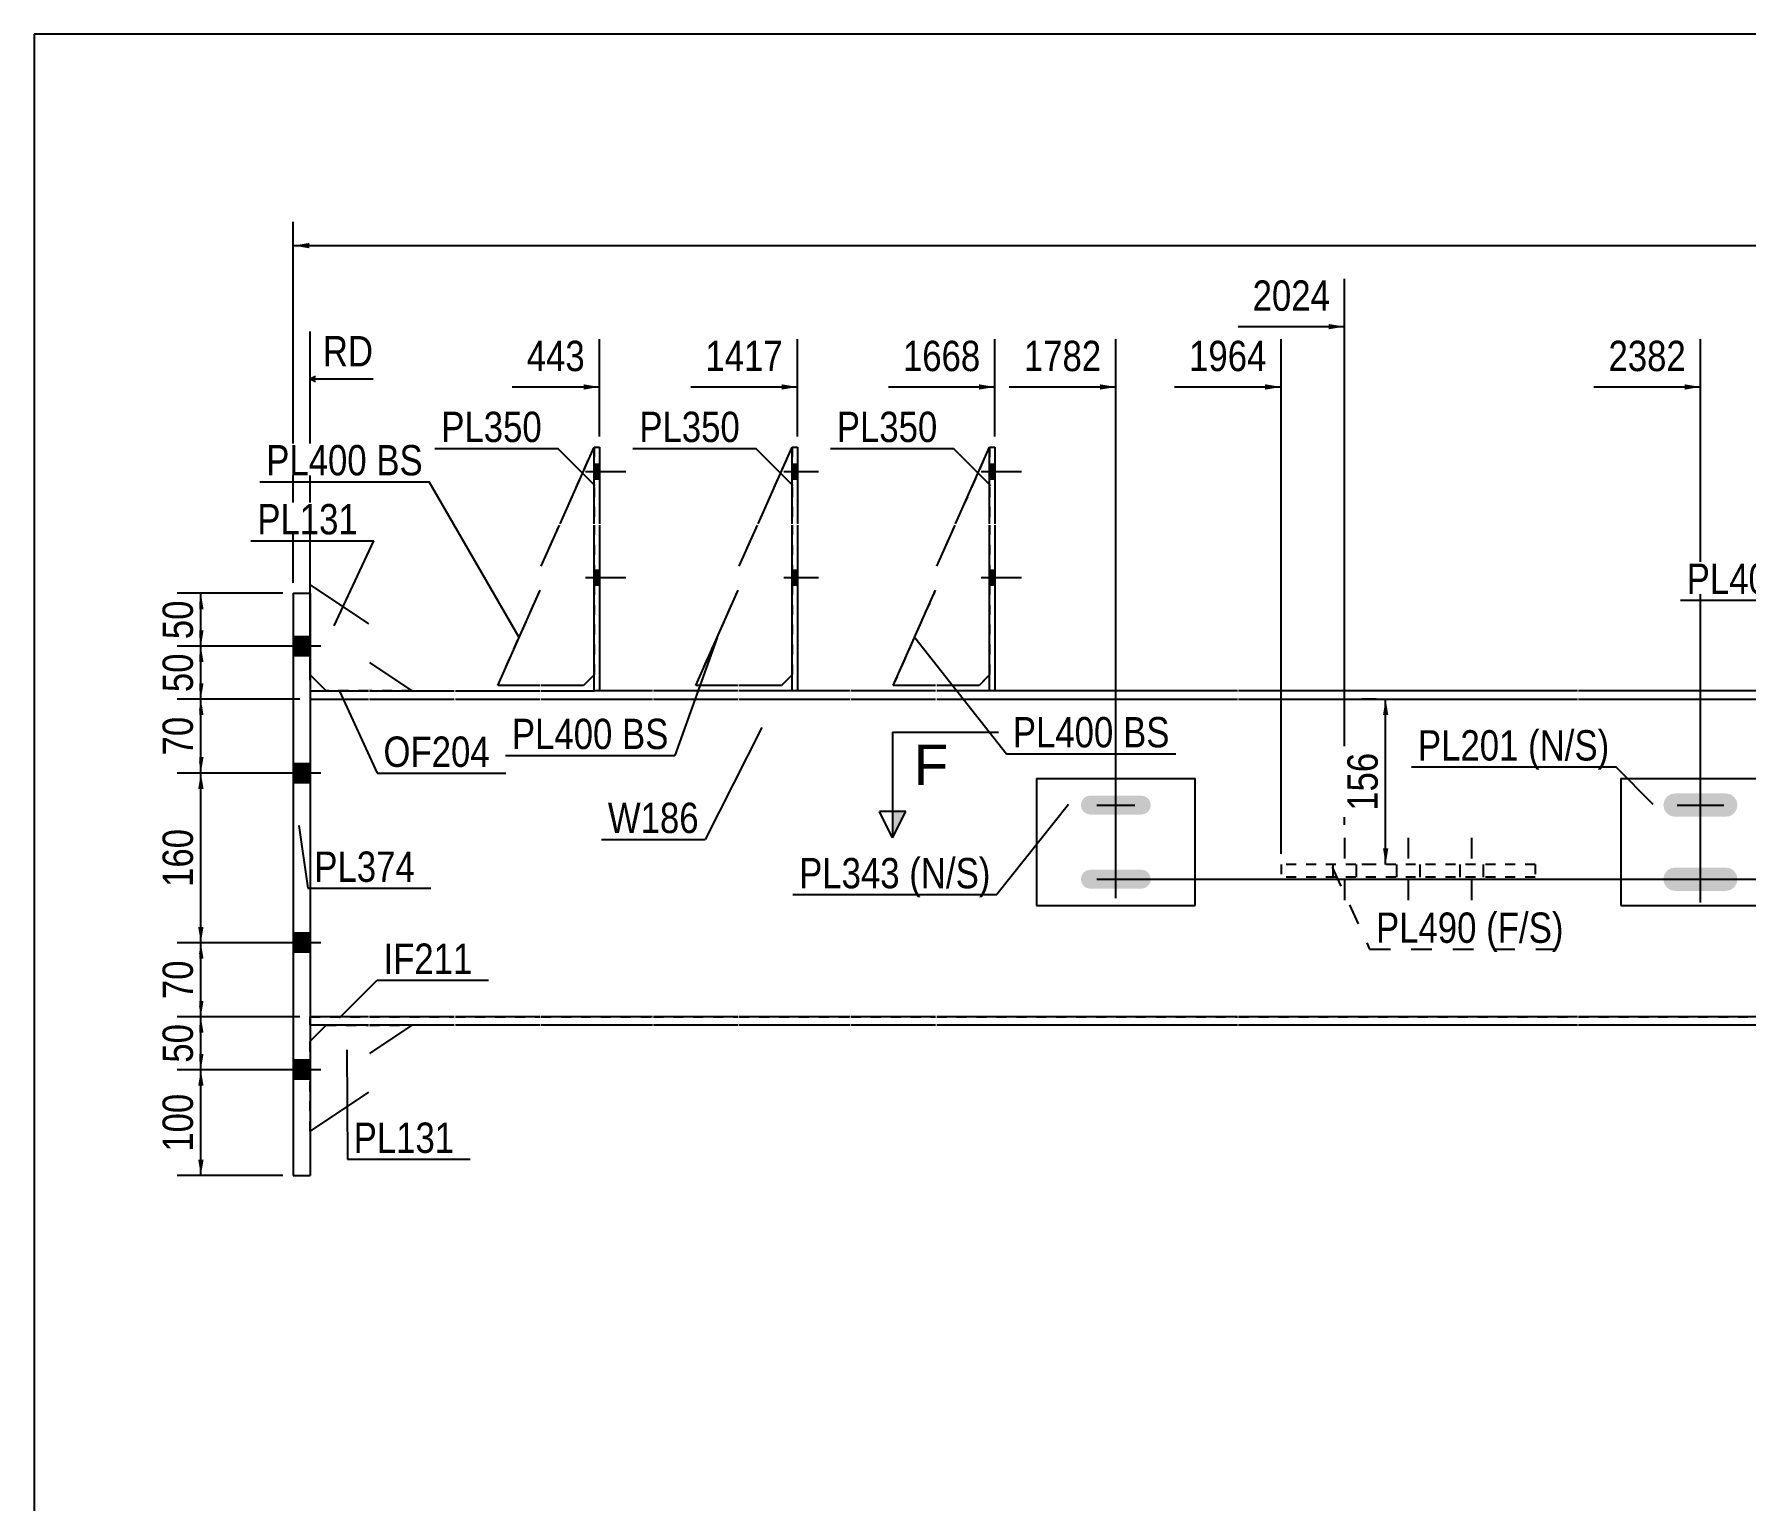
# Model space of a CAD drawing. Header units: millimetres. Extents: x -29 to 374, y -199 to 78.
# Drawn here: x -26.1 to 135.5, y -60.7 to 77.8 of the extents above; entities that cross this region are included whole.
import ezdxf

# ---------------------------------------------------------------- set-up
doc = ezdxf.new("R2010")
doc.units = ezdxf.units.MM
doc.linetypes.add('DXK_LINE_DOT1', pattern=[1.8814, 0.9407, -0.9407])
doc.linetypes.add('DXK_LINE_DOT2', pattern=[3.9198, 1.9599, -1.9599])
doc.styles.add('Arial', font='ARIAL.TTF', dxfattribs={"height": 0.2})
doc.styles.add('Arial Narrow', font='ARIALN.TTF', dxfattribs={"height": 0.2})

# ---------------------------------------------------------------- blocks, each defined once
blk = doc.blocks.new('Unknown-627306872-1201')
at = {"color": 5, "linetype": 'Continuous'}
for p, q in [((373.94, 77.81), (-26.06, 77.81)), ((-26.06, 77.81), (-26.06, -199.19))]:
    blk.add_line(p, q, dxfattribs=at)
blk = doc.blocks.new('Bolt-627306872-2095 - 1568')
at = {"linetype": 'Continuous'}
for points in [[(27.3, 35.8), (27.3, 37.2), (26.8, 37.2), (26.8, 35.8)], [(27.3, 35.8), (27.3, 37.2), (26.8, 37.2), (26.8, 35.8)], [(27.3, 35.8), (27.3, 37.2), (26.8, 37.2), (26.8, 35.8)], [(27.3, 25.8), (27.3, 27.2), (26.8, 27.2), (26.8, 25.8)], [(27.3, 25.8), (27.3, 27.2), (26.8, 27.2), (26.8, 25.8)], [(27.3, 25.8), (27.3, 27.2), (26.8, 27.2), (26.8, 25.8)]]:
    blk.add_hatch(color=3, dxfattribs=at).paths.add_polyline_path(points)
at = {"color": 3, "linetype": 'Continuous'}
for p, q in [((26.8, 37.2), (27.3, 37.2)), ((26.8, 37.2), (27.3, 37.2)), ((26.8, 37.2), (27.3, 37.2)), ((26, 36.5), (29.8, 36.5)), ((26, 36.5), (29.8, 36.5)), ((26, 36.5), (29.8, 36.5)), ((26.8, 35.8), (27.3, 35.8)), ((26.8, 35.8), (27.3, 35.8)), ((26.8, 35.8), (27.3, 35.8)), ((26, 26.5), (29.8, 26.5)), ((26, 26.5), (29.8, 26.5)), ((26, 26.5), (29.8, 26.5)), ((26.8, 27.2), (27.3, 27.2)), ((26.8, 27.2), (27.3, 27.2)), ((26.8, 27.2), (27.3, 27.2)), ((26.8, 25.8), (27.3, 25.8)), ((26.8, 25.8), (27.3, 25.8)), ((26.8, 25.8), (27.3, 25.8))]:
    blk.add_line(p, q, dxfattribs=at)
blk = doc.blocks.new('Part-627306872-1868 - 1568')
at = {"color": 2, "linetype": 'Continuous'}
for p, q in [((64.15, 31.55), (64.15, 38.8)), ((64.15, 38.8), (64.65, 38.8)), ((64.65, 38.8), (64.65, 31.55)), ((64.15, 15.8), (64.15, 31.45)), ((64.65, 31.45), (64.65, 15.8)), ((64.65, 15.8), (64.15, 15.8))]:
    blk.add_line(p, q, dxfattribs=at)
blk = doc.blocks.new('Part-627306872-1679 - 1568')
at = {"color": 2, "linetype": 'Continuous'}
for p, q in [((68.56, 7.5), (83.56, 7.5)), ((68.56, 7.5), (68.56, -4.5)), ((83.56, -4.5), (83.56, 7.5)), ((68.56, -4.5), (83.56, -4.5))]:
    blk.add_line(p, q, dxfattribs=at)
blk = doc.blocks.new('Part-627306872-1750 - 1568')
at = {"color": 2, "linetype": 'Continuous'}
for p, q in [((123.76, 7.5), (138.76, 7.5)), ((123.76, 7.5), (123.76, -4.5)), ((138.76, -4.5), (138.76, 7.5)), ((123.76, -4.5), (138.76, -4.5))]:
    blk.add_line(p, q, dxfattribs=at)
blk = doc.blocks.new('Part-627306872-1755 - 1568')
at = {"color": 2, "linetype": 'Continuous'}
for p, q in [((5.5, -15), (0, -15)), ((5.5, -15.8), (0, -15.8)), ((13.6, -15), (5.6, -15)), ((13.6, -15.8), (5.6, -15.8)), ((21.7, -15), (13.7, -15)), ((21.7, -15.8), (13.7, -15.8)), ((32.3, -15), (21.8, -15)), ((32.3, -15.8), (21.8, -15.8)), ((40.4, -15), (32.4, -15)), ((40.4, -15.8), (32.4, -15.8)), ((50.95, -15), (40.5, -15)), ((50.95, -15.8), (40.5, -15.8)), ((59.05, -15), (51.05, -15)), ((59.05, -15.8), (51.05, -15.8)), ((87.56, -15), (59.15, -15)), ((87.56, -15.8), (59.15, -15.8)), ((119.66, -15), (87.66, -15)), ((119.66, -15.8), (87.66, -15.8)), ((142.76, -15), (119.76, -15)), ((142.76, -15.8), (119.76, -15.8))]:
    blk.add_line(p, q, dxfattribs=at)
at = {"color": 7, "linetype": 'DXK_LINE_DOT1'}
blk.add_line((0, -15.8), (0, -15), dxfattribs=at)
blk = doc.blocks.new('Part-627306872-1760 - 1568')
at = {"color": 2, "linetype": 'Continuous'}
for p, q in [((0, 15.8), (5.5, 15.8)), ((0, 15), (5.5, 15)), ((5.6, 15.8), (13.6, 15.8)), ((5.6, 15), (13.6, 15)), ((13.7, 15.8), (21.7, 15.8)), ((13.7, 15), (21.7, 15)), ((21.8, 15.8), (26.8, 15.8)), ((21.8, 15), (32.3, 15)), ((32.3, 15.8), (27.3, 15.8)), ((40.4, 15.8), (32.4, 15.8)), ((32.4, 15), (40.4, 15)), ((45.5, 15.8), (40.5, 15.8)), ((40.5, 15), (50.95, 15)), ((50.95, 15.8), (46, 15.8)), ((59.05, 15.8), (51.05, 15.8)), ((51.05, 15), (59.05, 15)), ((64.15, 15.8), (59.15, 15.8)), ((59.15, 15), (87.56, 15)), ((87.56, 15.8), (64.65, 15.8)), ((119.66, 15.8), (87.66, 15.8)), ((87.66, 15), (119.66, 15)), ((142.76, 15.8), (119.76, 15.8)), ((119.76, 15), (142.76, 15))]:
    blk.add_line(p, q, dxfattribs=at)
at = {"color": 7, "linetype": 'DXK_LINE_DOT1'}
for p, q in [((0, 15.8), (0, 15)), ((27.3, 15.8), (26.8, 15.8)), ((46, 15.8), (45.5, 15.8)), ((64.65, 15.8), (64.15, 15.8))]:
    blk.add_line(p, q, dxfattribs=at)
blk = doc.blocks.new('Bolt-627306872-2104 - 1568')
at = {"linetype": 'Continuous'}
for points in [[(134.44, 4.22), (134.68, 4.58), (134.76, 5), (134.68, 5.42), (134.44, 5.78), (134.09, 6.02), (133.66, 6.1), (128.86, 6.1), (128.44, 6.02), (128.09, 5.78), (127.85, 5.42), (127.76, 5), (127.85, 4.58), (128.09, 4.22), (128.44, 3.98), (128.86, 3.9), (133.66, 3.9), (134.09, 3.98)], [(134.44, -2.78), (134.68, -2.42), (134.76, -2), (134.68, -1.58), (134.44, -1.22), (134.09, -0.98), (133.66, -0.9), (128.86, -0.9), (128.44, -0.98), (128.09, -1.22), (127.85, -1.58), (127.76, -2), (127.85, -2.42), (128.09, -2.78), (128.44, -3.02), (128.86, -3.1), (133.66, -3.1), (134.09, -3.02)]]:
    blk.add_hatch(color=3, dxfattribs=at).paths.add_polyline_path(points)
at = {"color": 3, "linetype": 'Continuous'}
for p, q in [((131.26, 2.8), (131.26, 7.2)), ((129.06, 5), (133.46, 5)), ((131.26, -4.2), (131.26, 0.2)), ((129.06, -2), (133.46, -2))]:
    blk.add_line(p, q, dxfattribs=at)
blk = doc.blocks.new('Part-627306872-1782 - 1568')
at = {"color": 7, "linetype": 'DXK_LINE_DOT1'}
for p, q in [((23.58, 31.55), (26.8, 38.8)), ((26.8, 38.8), (26.8, 31.55)), ((21.8, 27.55), (23.53, 31.45)), ((26.8, 31.45), (26.8, 17.3)), ((17.7, 16.3), (21.7, 25.3)), ((21.7, 16.3), (17.7, 16.3)), ((25.8, 16.3), (21.8, 16.3)), ((26.8, 17.3), (25.8, 16.3))]:
    blk.add_line(p, q, dxfattribs=at)
blk = doc.blocks.new('Part-627306872-2001 - 1568')
at = {"color": 2, "linetype": 'Continuous'}
for p, q in [((60.93, 31.55), (64.15, 38.8)), ((59.15, 27.55), (60.88, 31.45)), ((55.05, 16.3), (59.05, 25.3)), ((59.05, 16.3), (55.05, 16.3)), ((63.15, 16.3), (59.15, 16.3)), ((64.15, 17.3), (63.15, 16.3))]:
    blk.add_line(p, q, dxfattribs=at)
blk = doc.blocks.new('Part-627306872-1937 - 1568')
at = {"color": 7, "linetype": 'DXK_LINE_DOT1'}
for p, q in [((42.28, 31.55), (45.5, 38.8)), ((45.5, 38.8), (45.5, 31.55)), ((40.5, 27.55), (42.23, 31.45)), ((45.5, 31.45), (45.5, 17.3)), ((36.4, 16.3), (40.4, 25.3)), ((40.4, 16.3), (36.4, 16.3)), ((44.5, 16.3), (40.5, 16.3)), ((45.5, 17.3), (44.5, 16.3))]:
    blk.add_line(p, q, dxfattribs=at)
blk = doc.blocks.new('Part-627306872-1873 - 1568')
at = {"color": 7, "linetype": 'DXK_LINE_DOT1'}
for p, q in [((60.93, 31.55), (64.15, 38.8)), ((64.15, 38.8), (64.15, 31.55)), ((59.15, 27.55), (60.88, 31.45)), ((64.15, 31.45), (64.15, 17.3)), ((55.05, 16.3), (59.05, 25.3)), ((59.05, 16.3), (55.05, 16.3)), ((63.15, 16.3), (59.15, 16.3)), ((64.15, 17.3), (63.15, 16.3))]:
    blk.add_line(p, q, dxfattribs=at)
blk = doc.blocks.new('Part-627306872-1895 - 1568')
at = {"color": 7, "linetype": 'DXK_LINE_DOT1'}
for p, q in [((115.66, -0.6), (91.66, -0.6)), ((91.66, -0.6), (91.66, -1.8)), ((115.66, -0.6), (115.66, -1.8)), ((115.66, -1.8), (91.66, -1.8))]:
    blk.add_line(p, q, dxfattribs=at)
blk = doc.blocks.new('Part-627306872-1986 - 1568')
at = {"color": 2, "linetype": 'Continuous'}
for p, q in [((23.58, 31.55), (26.8, 38.8)), ((21.8, 27.55), (23.53, 31.45)), ((17.7, 16.3), (21.7, 25.3)), ((21.7, 16.3), (17.7, 16.3)), ((25.8, 16.3), (21.8, 16.3)), ((26.8, 17.3), (25.8, 16.3))]:
    blk.add_line(p, q, dxfattribs=at)
blk = doc.blocks.new('Bolt-627306872-2096 - 1568')
at = {"linetype": 'Continuous'}
for points in [[(46, 35.8), (46, 37.2), (45.5, 37.2), (45.5, 35.8)], [(46, 35.8), (46, 37.2), (45.5, 37.2), (45.5, 35.8)], [(46, 35.8), (46, 37.2), (45.5, 37.2), (45.5, 35.8)], [(46, 25.8), (46, 27.2), (45.5, 27.2), (45.5, 25.8)], [(46, 25.8), (46, 27.2), (45.5, 27.2), (45.5, 25.8)], [(46, 25.8), (46, 27.2), (45.5, 27.2), (45.5, 25.8)]]:
    blk.add_hatch(color=3, dxfattribs=at).paths.add_polyline_path(points)
at = {"color": 3, "linetype": 'Continuous'}
for p, q in [((45.5, 37.2), (46, 37.2)), ((45.5, 37.2), (46, 37.2)), ((45.5, 37.2), (46, 37.2)), ((44.7, 36.5), (48, 36.5)), ((44.7, 36.5), (48, 36.5)), ((44.7, 36.5), (48, 36.5)), ((45.5, 35.8), (46, 35.8)), ((45.5, 35.8), (46, 35.8)), ((45.5, 35.8), (46, 35.8)), ((44.7, 26.5), (48, 26.5)), ((44.7, 26.5), (48, 26.5)), ((44.7, 26.5), (48, 26.5)), ((45.5, 27.2), (46, 27.2)), ((45.5, 27.2), (46, 27.2)), ((45.5, 27.2), (46, 27.2)), ((45.5, 25.8), (46, 25.8)), ((45.5, 25.8), (46, 25.8)), ((45.5, 25.8), (46, 25.8))]:
    blk.add_line(p, q, dxfattribs=at)
blk = doc.blocks.new('Bolt-627306872-2103 - 1568')
at = {"linetype": 'Continuous'}
for points in [[(-1.6, 20.9), (-1.6, 19.1), (0, 19.1), (0, 20.9)], [(-1.6, 20.9), (-1.6, 19.1), (0, 19.1), (0, 20.9)], [(-1.6, 8.9), (-1.6, 7.1), (0, 7.1), (0, 8.9)], [(-1.6, 8.9), (-1.6, 7.1), (0, 7.1), (0, 8.9)], [(-1.6, -7.1), (-1.6, -8.9), (0, -8.9), (0, -7.1)], [(-1.6, -7.1), (-1.6, -8.9), (0, -8.9), (0, -7.1)], [(-1.6, -19.1), (-1.6, -20.9), (0, -20.9), (0, -19.1)], [(-1.6, -19.1), (-1.6, -20.9), (0, -20.9), (0, -19.1)]]:
    blk.add_hatch(color=3, dxfattribs=at).paths.add_polyline_path(points)
at = {"color": 3, "linetype": 'Continuous'}
for p, q in [((1, 20), (-5.5, 20)), ((1, 20), (-5.5, 20)), ((0, 20.9), (-1.6, 20.9)), ((0, 20.9), (-1.6, 20.9)), ((0, 19.1), (-1.6, 19.1)), ((0, 19.1), (-1.6, 19.1)), ((0, 8.9), (-1.6, 8.9)), ((0, 8.9), (-1.6, 8.9)), ((1, 8), (-5.5, 8)), ((1, 8), (-5.5, 8)), ((0, 7.1), (-1.6, 7.1)), ((0, 7.1), (-1.6, 7.1)), ((1, -8), (-5.5, -8)), ((1, -8), (-5.5, -8)), ((0, -7.1), (-1.6, -7.1)), ((0, -7.1), (-1.6, -7.1)), ((0, -8.9), (-1.6, -8.9)), ((0, -8.9), (-1.6, -8.9)), ((0, -19.1), (-1.6, -19.1)), ((0, -19.1), (-1.6, -19.1)), ((1, -20), (-5.5, -20)), ((1, -20), (-5.5, -20)), ((0, -20.9), (-1.6, -20.9)), ((0, -20.9), (-1.6, -20.9))]:
    blk.add_line(p, q, dxfattribs=at)
blk = doc.blocks.new('Bolt-627306872-2107 - 1568')
at = {"linetype": 'Continuous'}
for points in [[(64.65, 35.8), (64.65, 37.2), (64.15, 37.2), (64.15, 35.8)], [(64.65, 35.8), (64.65, 37.2), (64.15, 37.2), (64.15, 35.8)], [(64.65, 35.8), (64.65, 37.2), (64.15, 37.2), (64.15, 35.8)], [(64.65, 25.8), (64.65, 27.2), (64.15, 27.2), (64.15, 25.8)], [(64.65, 25.8), (64.65, 27.2), (64.15, 27.2), (64.15, 25.8)], [(64.65, 25.8), (64.65, 27.2), (64.15, 27.2), (64.15, 25.8)]]:
    blk.add_hatch(color=3, dxfattribs=at).paths.add_polyline_path(points)
at = {"color": 3, "linetype": 'Continuous'}
for p, q in [((64.15, 37.2), (64.65, 37.2)), ((64.15, 37.2), (64.65, 37.2)), ((64.15, 37.2), (64.65, 37.2)), ((63.35, 36.5), (67.15, 36.5)), ((63.35, 36.5), (67.15, 36.5)), ((63.35, 36.5), (67.15, 36.5)), ((64.15, 35.8), (64.65, 35.8)), ((64.15, 35.8), (64.65, 35.8)), ((64.15, 35.8), (64.65, 35.8)), ((63.35, 26.5), (67.15, 26.5)), ((63.35, 26.5), (67.15, 26.5)), ((63.35, 26.5), (67.15, 26.5)), ((64.15, 27.2), (64.65, 27.2)), ((64.15, 27.2), (64.65, 27.2)), ((64.15, 27.2), (64.65, 27.2)), ((64.15, 25.8), (64.65, 25.8)), ((64.15, 25.8), (64.65, 25.8)), ((64.15, 25.8), (64.65, 25.8))]:
    blk.add_line(p, q, dxfattribs=at)
blk = doc.blocks.new('Bolt-627306872-2108 - 1568')
at = {"color": 3, "linetype": 'DXK_LINE_DOT2'}
for p, q in [((97.66, 1.9), (97.66, -4.9)), ((103.66, 1.9), (103.66, -4.9)), ((109.66, 1.9), (109.66, -4.9)), ((96.56, -0.6), (96.56, -1.8)), ((98.76, -0.6), (98.76, -1.8)), ((102.56, -0.6), (102.56, -1.8)), ((104.76, -0.6), (104.76, -1.8)), ((108.56, -0.6), (108.56, -1.8)), ((110.76, -0.6), (110.76, -1.8))]:
    blk.add_line(p, q, dxfattribs=at)
blk = doc.blocks.new('Bolt-627306872-2109 - 1568')
at = {"linetype": 'Continuous'}
for points in [[(79.1, 4.36), (79.3, 4.65), (79.36, 5), (79.3, 5.34), (79.1, 5.64), (78.81, 5.83), (78.46, 5.9), (73.66, 5.9), (73.32, 5.83), (73.03, 5.64), (72.83, 5.34), (72.76, 5), (72.83, 4.65), (73.03, 4.36), (73.32, 4.17), (73.66, 4.1), (78.46, 4.1), (78.81, 4.17)], [(79.1, -2.64), (79.3, -2.35), (79.36, -2), (79.3, -1.66), (79.1, -1.36), (78.81, -1.17), (78.46, -1.1), (73.66, -1.1), (73.32, -1.17), (73.03, -1.36), (72.83, -1.66), (72.76, -2), (72.83, -2.35), (73.03, -2.64), (73.32, -2.83), (73.66, -2.9), (78.46, -2.9), (78.81, -2.83)]]:
    blk.add_hatch(color=3, dxfattribs=at).paths.add_polyline_path(points)
at = {"color": 3, "linetype": 'Continuous'}
for p, q in [((76.06, 3.2), (76.06, 6.8)), ((74.26, 5), (77.86, 5)), ((76.06, -3.8), (76.06, -0.2)), ((74.26, -2), (77.86, -2))]:
    blk.add_line(p, q, dxfattribs=at)
blk = doc.blocks.new('Part-627306872-2162 - 1568')
at = {"color": 7, "linetype": 'DXK_LINE_DOT1'}
for p, q in [((0, 15), (0, -15)), ((0, 15), (5.5, 15)), ((5.6, 15), (13.6, 15)), ((13.7, 15), (21.7, 15)), ((21.8, 15), (32.3, 15)), ((32.4, 15), (40.4, 15)), ((40.5, 15), (50.95, 15)), ((51.05, 15), (59.05, 15)), ((59.15, 15), (87.56, 15)), ((87.66, 15), (119.66, 15)), ((119.76, 15), (142.76, 15)), ((0, -15), (5.5, -15)), ((5.6, -15), (13.6, -15)), ((13.7, -15), (21.7, -15)), ((21.8, -15), (32.3, -15)), ((32.4, -15), (40.4, -15)), ((40.5, -15), (50.95, -15)), ((51.05, -15), (59.05, -15)), ((59.15, -15), (87.56, -15)), ((87.66, -15), (119.66, -15)), ((119.76, -15), (142.76, -15))]:
    blk.add_line(p, q, dxfattribs=at)
blk = doc.blocks.new('Part-627306872-2167 - 1568')
at = {"color": 2, "linetype": 'Continuous'}
for p, q in [((42.28, 31.55), (45.5, 38.8)), ((40.5, 27.55), (42.23, 31.45)), ((36.4, 16.3), (40.4, 25.3)), ((40.4, 16.3), (36.4, 16.3)), ((44.5, 16.3), (40.5, 16.3)), ((45.5, 17.3), (44.5, 16.3))]:
    blk.add_line(p, q, dxfattribs=at)
blk = doc.blocks.new('Part-627306872-2199 - 1568')
at = {"color": 2, "linetype": 'Continuous'}
for p, q in [((0, -17.3), (1.5, -15.8)), ((9.6, -15.8), (5.6, -18.47)), ((5.5, -22.13), (0, -25.8))]:
    blk.add_line(p, q, dxfattribs=at)
at = {"color": 7, "linetype": 'DXK_LINE_DOT1'}
for p, q in [((1.5, -15.8), (5.5, -15.8)), ((5.6, -15.8), (9.6, -15.8)), ((0, -25.8), (0, -17.3))]:
    blk.add_line(p, q, dxfattribs=at)
blk = doc.blocks.new('Part-627306872-2204 - 1568')
at = {"color": 2, "linetype": 'Continuous'}
for p, q in [((0, 25), (0, 25.8)), ((0, 25.8), (5.5, 22.13)), ((5.6, 18.47), (9.6, 15.8)), ((0, 17.3), (1.5, 15.8))]:
    blk.add_line(p, q, dxfattribs=at)
at = {"color": 7, "linetype": 'DXK_LINE_DOT1'}
for p, q in [((0, 25), (0, 17.3)), ((5.5, 15.8), (1.5, 15.8)), ((9.6, 15.8), (5.6, 15.8))]:
    blk.add_line(p, q, dxfattribs=at)
blk = doc.blocks.new('Part-627306872-2226 - 1568')
at = {"color": 2, "linetype": 'Continuous'}
for p, q in [((-1.6, 25), (0, 25)), ((-1.6, 25), (-1.6, -30)), ((0, 25), (0, -30)), ((-1.6, -30), (0, -30))]:
    blk.add_line(p, q, dxfattribs=at)
blk = doc.blocks.new('Part-627306872-2273 - 1568')
at = {"color": 2, "linetype": 'Continuous'}
for p, q in [((45.5, 31.55), (45.5, 38.8)), ((45.5, 38.8), (46, 38.8)), ((46, 38.8), (46, 31.55)), ((45.5, 15.8), (45.5, 31.45)), ((46, 31.45), (46, 15.8)), ((46, 15.8), (45.5, 15.8))]:
    blk.add_line(p, q, dxfattribs=at)
blk = doc.blocks.new('Part-627306872-2278 - 1568')
at = {"color": 2, "linetype": 'Continuous'}
for p, q in [((26.8, 31.55), (26.8, 38.8)), ((26.8, 38.8), (27.3, 38.8)), ((27.3, 38.8), (27.3, 31.55)), ((26.8, 15.8), (26.8, 31.45)), ((27.3, 31.45), (27.3, 15.8)), ((27.3, 15.8), (26.8, 15.8))]:
    blk.add_line(p, q, dxfattribs=at)
blk = doc.blocks.new('StraightDimension-627306872-5108 - 1568')
at = {"linetype": 'Continuous'}
blk.add_hatch(color=7, dxfattribs=at).paths.add_polyline_path([(-0.1, 57.59), (-1.6, 57.84), (-0.1, 58.09)])
at = {"color": 7, "linetype": 'Continuous'}
for p, q in [((-1.6, 26), (-1.6, 60.09)), ((-1.6, 57.84), (325.84, 57.84))]:
    blk.add_line(p, q, dxfattribs=at)
blk = doc.blocks.new('StraightDimension-627306872-6455 - 1568')
at = {"linetype": 'Continuous'}
blk.add_hatch(color=7, dxfattribs=at).paths.add_polyline_path([(96.16, 50.44), (97.66, 50.19), (96.16, 49.94)])
at = {"color": 7, "linetype": 'Continuous'}
for p, q in [((97.66, 3.15), (97.66, 54.69)), ((87.6, 50.19), (97.66, 50.19))]:
    blk.add_line(p, q, dxfattribs=at)
at = {"color": 0}
blk.add_wipeout([(96.89, 51.09), (96.89, 55.29), (88.38, 55.29), (88.38, 51.09)], dxfattribs=at)
at = {"color": 3, "style": 'Arial Narrow'}
blk.add_text('2024', height=2.863, dxfattribs=at).set_placement((88.98, 51.69))
blk = doc.blocks.new('StraightDimension-627306872-5138 - 1568')
at = {"linetype": 'Continuous'}
for points in [[(-10.58, 6.53), (-10.33, 8.03), (-10.08, 6.53)], [(-10.08, -6.51), (-10.33, -8.01), (-10.58, -6.51)]]:
    blk.add_hatch(color=7, dxfattribs=at).paths.add_polyline_path(points)
at = {"color": 7, "linetype": 'Continuous'}
for p, q in [((-1, 8.03), (-12.58, 8.03)), ((-10.33, -8.01), (-10.33, 8.03)), ((-1, -8.01), (-12.58, -8.01))]:
    blk.add_line(p, q, dxfattribs=at)
at = {"color": 0}
blk.add_wipeout([(-10.48, 3.35), (-14.68, 3.35), (-14.68, -3.33), (-10.48, -3.33)], dxfattribs=at)
at = {"color": 3, "style": 'Arial Narrow'}
blk.add_text('160', height=2.863, rotation=90.0002, dxfattribs=at).set_placement((-11.08, -2.73))
blk = doc.blocks.new('StraightDimension-627306872-6454 - 1568')
at = {"linetype": 'Continuous'}
blk.add_hatch(color=7, dxfattribs=at).paths.add_polyline_path([(129.76, 44.74), (131.26, 44.49), (129.76, 44.24)])
at = {"color": 7, "linetype": 'Continuous'}
for p, q in [((131.26, -1), (131.26, 48.99)), ((121.2, 44.49), (131.26, 44.49))]:
    blk.add_line(p, q, dxfattribs=at)
at = {"color": 0}
blk.add_wipeout([(130.49, 45.39), (130.49, 49.59), (121.98, 49.59), (121.98, 45.39)], dxfattribs=at)
at = {"color": 3, "style": 'Arial Narrow'}
blk.add_text('2382', height=2.863, dxfattribs=at).set_placement((122.58, 45.99))
blk = doc.blocks.new('StraightDimension-627306872-6456 - 1568')
at = {"linetype": 'Continuous'}
blk.add_hatch(color=7, dxfattribs=at).paths.add_polyline_path([(90.16, 44.74), (91.66, 44.49), (90.16, 44.24)])
at = {"color": 7, "linetype": 'Continuous'}
for p, q in [((91.66, 0.4), (91.66, 48.99)), ((81.6, 44.49), (91.66, 44.49))]:
    blk.add_line(p, q, dxfattribs=at)
at = {"color": 0}
blk.add_wipeout([(90.89, 45.39), (90.89, 49.59), (82.38, 49.59), (82.38, 45.39)], dxfattribs=at)
at = {"color": 3, "style": 'Arial Narrow'}
blk.add_text('1964', height=2.863, dxfattribs=at).set_placement((82.98, 45.99))
blk = doc.blocks.new('StraightDimension-627306872-5135 - 1568')
at = {"linetype": 'Continuous'}
for points in [[(-10.58, 23.5), (-10.33, 25), (-10.08, 23.5)], [(-10.08, 21.5), (-10.33, 20), (-10.58, 21.5)]]:
    blk.add_hatch(color=7, dxfattribs=at).paths.add_polyline_path(points)
at = {"color": 7, "linetype": 'Continuous'}
for p, q in [((-2.6, 25), (-12.58, 25)), ((-10.33, 20), (-10.33, 25)), ((-2.6, 20), (-12.58, 20))]:
    blk.add_line(p, q, dxfattribs=at)
at = {"color": 0}
blk.add_wipeout([(-10.48, 24.93), (-14.68, 24.93), (-14.68, 20.07), (-10.48, 20.07)], dxfattribs=at)
at = {"color": 3, "style": 'Arial Narrow'}
blk.add_text('50', height=2.863, rotation=90.0002, dxfattribs=at).set_placement((-11.08, 20.67))
blk = doc.blocks.new('StraightDimension-627306872-5139 - 1568')
at = {"linetype": 'Continuous'}
for points in [[(-10.58, -9.51), (-10.33, -8.01), (-10.08, -9.51)], [(-10.08, -13.5), (-10.33, -15), (-10.58, -13.5)]]:
    blk.add_hatch(color=7, dxfattribs=at).paths.add_polyline_path(points)
at = {"color": 7, "linetype": 'Continuous'}
for p, q in [((-1, -8.01), (-12.58, -8.01)), ((-10.33, -15), (-10.33, -8.01)), ((-1, -15), (-12.58, -15))]:
    blk.add_line(p, q, dxfattribs=at)
at = {"color": 0}
blk.add_wipeout([(-10.48, -9.08), (-14.68, -9.08), (-14.68, -13.93), (-10.48, -13.93)], dxfattribs=at)
at = {"color": 3, "style": 'Arial Narrow'}
blk.add_text('70', height=2.863, rotation=90.0002, dxfattribs=at).set_placement((-11.08, -13.33))
blk = doc.blocks.new('StraightDimension-627306872-2773 - 1568')
at = {"linetype": 'Continuous'}
for points in [[(144.1, 13.5), (144.35, 15), (144.6, 13.5)], [(144.6, -0.5), (144.35, -2), (144.1, -0.5)]]:
    blk.add_hatch(color=7, dxfattribs=at).paths.add_polyline_path(points)
at = {"color": 7, "linetype": 'Continuous'}
for p, q in [((138.93, 15), (146.75, 15)), ((144.35, -2), (144.35, 15)), ((77.06, -2), (146.75, -2))]:
    blk.add_line(p, q, dxfattribs=at)
at = {"color": 0}
blk.add_wipeout([(144.2, 9.84), (140, 9.84), (140, 3.16), (144.2, 3.16)], dxfattribs=at)
at = {"color": 3, "style": 'Arial Narrow'}
blk.add_text('170', height=2.863, rotation=90.0002, dxfattribs=at).set_placement((143.6, 3.76))
blk = doc.blocks.new('StraightDimension-627306872-4561 - 1568')
at = {"linetype": 'Continuous'}
for points in [[(101.29, 13.5), (101.54, 15), (101.79, 13.5)], [(101.79, 0.9), (101.54, -0.6), (101.29, 0.9)]]:
    blk.add_hatch(color=7, dxfattribs=at).paths.add_polyline_path(points)
at = {"color": 7, "linetype": 'Continuous'}
for p, q in [((100.64, 15), (99.29, 15)), ((101.54, -0.6), (101.54, 15)), ((100.64, -0.6), (99.29, -0.6))]:
    blk.add_line(p, q, dxfattribs=at)
at = {"color": 0}
blk.add_wipeout([(101.39, 10.54), (97.19, 10.54), (97.19, 3.86), (101.39, 3.86)], dxfattribs=at)
at = {"color": 3, "style": 'Arial Narrow'}
blk.add_text('156', height=2.863, rotation=90.0002, dxfattribs=at).set_placement((100.79, 4.46))
blk = doc.blocks.new('StraightDimension-627306872-5136 - 1568')
at = {"linetype": 'Continuous'}
for points in [[(-10.58, 18.5), (-10.33, 20), (-10.08, 18.5)], [(-10.08, 16.5), (-10.33, 15), (-10.58, 16.5)]]:
    blk.add_hatch(color=7, dxfattribs=at).paths.add_polyline_path(points)
at = {"color": 7, "linetype": 'Continuous'}
for p, q in [((-2.6, 20), (-12.58, 20)), ((-10.33, 15), (-10.33, 20)), ((-1, 15), (-12.58, 15))]:
    blk.add_line(p, q, dxfattribs=at)
at = {"color": 0}
blk.add_wipeout([(-10.48, 19.93), (-14.68, 19.93), (-14.68, 15.07), (-10.48, 15.07)], dxfattribs=at)
at = {"color": 3, "style": 'Arial Narrow'}
blk.add_text('50', height=2.863, rotation=90.0002, dxfattribs=at).set_placement((-11.08, 15.67))
blk = doc.blocks.new('StraightDimension-627306872-5137 - 1568')
at = {"linetype": 'Continuous'}
for points in [[(-10.58, 13.5), (-10.33, 15), (-10.08, 13.5)], [(-10.08, 9.53), (-10.33, 8.03), (-10.58, 9.53)]]:
    blk.add_hatch(color=7, dxfattribs=at).paths.add_polyline_path(points)
at = {"color": 7, "linetype": 'Continuous'}
for p, q in [((-1, 15), (-12.58, 15)), ((-10.33, 8.03), (-10.33, 15)), ((-1, 8.03), (-12.58, 8.03))]:
    blk.add_line(p, q, dxfattribs=at)
at = {"color": 0}
blk.add_wipeout([(-10.48, 13.95), (-14.68, 13.95), (-14.68, 9.09), (-10.48, 9.09)], dxfattribs=at)
at = {"color": 3, "style": 'Arial Narrow'}
blk.add_text('70', height=2.863, rotation=90.0002, dxfattribs=at).set_placement((-11.08, 9.69))
blk = doc.blocks.new('StraightDimension-627306872-5140 - 1568')
at = {"linetype": 'Continuous'}
for points in [[(-10.58, -16.5), (-10.33, -15), (-10.08, -16.5)], [(-10.08, -18.5), (-10.33, -20), (-10.58, -18.5)]]:
    blk.add_hatch(color=7, dxfattribs=at).paths.add_polyline_path(points)
at = {"color": 7, "linetype": 'Continuous'}
for p, q in [((-1, -15), (-12.58, -15)), ((-10.33, -20), (-10.33, -15)), ((-2.6, -20), (-12.58, -20))]:
    blk.add_line(p, q, dxfattribs=at)
at = {"color": 0}
blk.add_wipeout([(-10.48, -15.07), (-14.68, -15.07), (-14.68, -19.93), (-10.48, -19.93)], dxfattribs=at)
at = {"color": 3, "style": 'Arial Narrow'}
blk.add_text('50', height=2.863, rotation=90.0002, dxfattribs=at).set_placement((-11.08, -19.33))
blk = doc.blocks.new('StraightDimension-627306872-5141 - 1568')
at = {"linetype": 'Continuous'}
for points in [[(-10.58, -21.5), (-10.33, -20), (-10.08, -21.5)], [(-10.08, -28.5), (-10.33, -30), (-10.58, -28.5)]]:
    blk.add_hatch(color=7, dxfattribs=at).paths.add_polyline_path(points)
at = {"color": 7, "linetype": 'Continuous'}
for p, q in [((-2.6, -20), (-12.58, -20)), ((-10.33, -30), (-10.33, -20)), ((-2.6, -30), (-12.58, -30))]:
    blk.add_line(p, q, dxfattribs=at)
at = {"color": 0}
blk.add_wipeout([(-10.48, -21.66), (-14.68, -21.66), (-14.68, -28.34), (-10.48, -28.34)], dxfattribs=at)
at = {"color": 3, "style": 'Arial Narrow'}
blk.add_text('100', height=2.863, rotation=90.0002, dxfattribs=at).set_placement((-11.08, -27.74))
blk = doc.blocks.new('StraightDimension-627306872-6457 - 1568')
at = {"linetype": 'Continuous'}
blk.add_hatch(color=7, dxfattribs=at).paths.add_polyline_path([(74.56, 44.74), (76.06, 44.49), (74.56, 44.24)])
at = {"color": 7, "linetype": 'Continuous'}
for p, q in [((76.06, -1), (76.06, 48.99)), ((66, 44.49), (76.06, 44.49))]:
    blk.add_line(p, q, dxfattribs=at)
at = {"color": 0}
blk.add_wipeout([(75.29, 45.39), (75.29, 49.59), (66.78, 49.59), (66.78, 45.39)], dxfattribs=at)
at = {"color": 3, "style": 'Arial Narrow'}
blk.add_text('1782', height=2.863, dxfattribs=at).set_placement((67.38, 45.99))
blk = doc.blocks.new('StraightDimension-627306872-6458 - 1568')
at = {"linetype": 'Continuous'}
blk.add_hatch(color=7, dxfattribs=at).paths.add_polyline_path([(63.15, 44.74), (64.65, 44.49), (63.15, 44.24)])
at = {"color": 7, "linetype": 'Continuous'}
for p, q in [((64.65, 39.8), (64.65, 48.99)), ((54.59, 44.49), (64.65, 44.49))]:
    blk.add_line(p, q, dxfattribs=at)
at = {"color": 0}
blk.add_wipeout([(63.88, 45.39), (63.88, 49.59), (55.36, 49.59), (55.36, 45.39)], dxfattribs=at)
at = {"color": 3, "style": 'Arial Narrow'}
blk.add_text('1668', height=2.863, dxfattribs=at).set_placement((55.96, 45.99))
blk = doc.blocks.new('StraightDimension-627306872-6459 - 1568')
at = {"linetype": 'Continuous'}
blk.add_hatch(color=7, dxfattribs=at).paths.add_polyline_path([(44.5, 44.74), (46, 44.49), (44.5, 44.24)])
at = {"color": 7, "linetype": 'Continuous'}
for p, q in [((46, 39.8), (46, 48.99)), ((35.94, 44.49), (46, 44.49))]:
    blk.add_line(p, q, dxfattribs=at)
at = {"color": 0}
blk.add_wipeout([(45.22, 45.39), (45.22, 49.59), (36.71, 49.59), (36.71, 45.39)], dxfattribs=at)
at = {"color": 3, "style": 'Arial Narrow'}
blk.add_text('1417', height=2.863, dxfattribs=at).set_placement((37.31, 45.99))
blk = doc.blocks.new('StraightDimension-627306872-6460 - 1568')
at = {"linetype": 'Continuous'}
blk.add_hatch(color=7, dxfattribs=at).paths.add_polyline_path([(25.8, 44.74), (27.3, 44.49), (25.8, 44.24)])
at = {"color": 7, "linetype": 'Continuous'}
for p, q in [((27.3, 39.8), (27.3, 48.99)), ((19.07, 44.49), (27.3, 44.49))]:
    blk.add_line(p, q, dxfattribs=at)
at = {"color": 0, "linetype": 'Continuous'}
blk.add_wipeout([(6.53, 45.84), (6.53, 50.04), (0.59, 50.04), (0.59, 45.84)], dxfattribs=at)
at = {"color": 7, "linetype": 'Continuous'}
for p, q in [((0, 16.8), (0, 49.74)), ((0.5, 45.49), (0, 45.24)), ((0.5, 44.99), (0, 45.24)), ((5.93, 45.24), (0, 45.24))]:
    blk.add_line(p, q, dxfattribs=at)
at = {"color": 3, "linetype": 'Continuous', "style": 'Arial Narrow'}
blk.add_text('RD', height=2.863, dxfattribs=at).set_placement((1.19, 46.44))
at = {"color": 0}
blk.add_wipeout([(26.52, 45.39), (26.52, 49.59), (19.84, 49.59), (19.84, 45.39)], dxfattribs=at)
at = {"color": 3, "style": 'Arial Narrow'}
blk.add_text('443', height=2.863, dxfattribs=at).set_placement((20.44, 45.99))
blk = doc.blocks.new('Mark-627306872-1675 - 1568')
at = {"color": 0}
for points in [[(55.66, -2.86), (55.66, 0.14), (46.16, 0.14), (46.16, -2.86)], [(64.23, -2.86), (64.23, 0.14), (56.56, 0.14), (56.56, -2.86)]]:
    blk.add_wipeout(points, dxfattribs=at)
for points in [[(55.66, -2.86), (55.66, 0.14), (46.16, 0.14), (46.16, -2.86)], [(64.23, -2.86), (64.23, 0.14), (56.56, 0.14), (56.56, -2.86)]]:
    blk.add_wipeout(points, dxfattribs=at)
at = {"color": 7, "linetype": 'Continuous'}
for p in [(71.59, 5.07), (45.56, -3.46)]:
    blk.add_line(p, (64.83, -3.46), dxfattribs=at)
at = {"color": 3, "style": 'Arial Narrow'}
for s, p in [('PL343', (46.16, -2.86)), ('(N/', (56.56, -2.86)), ('S)', (60.94, -2.86))]:
    blk.add_text(s, height=2.863, dxfattribs=at).set_placement(p)
blk = doc.blocks.new('Mark-627306872-1746 - 1568')
at = {"color": 0}
for points in [[(114.09, 9.21), (114.09, 12.21), (104.59, 12.21), (104.59, 9.21)], [(122.66, 9.21), (122.66, 12.21), (114.99, 12.21), (114.99, 9.21)]]:
    blk.add_wipeout(points, dxfattribs=at)
for points in [[(114.09, 9.21), (114.09, 12.21), (104.59, 12.21), (104.59, 9.21)], [(122.66, 9.21), (122.66, 12.21), (114.99, 12.21), (114.99, 9.21)]]:
    blk.add_wipeout(points, dxfattribs=at)
at = {"color": 7, "linetype": 'Continuous'}
for p in [(103.99, 8.61), (126.79, 5.07)]:
    blk.add_line(p, (123.26, 8.61), dxfattribs=at)
at = {"color": 3, "style": 'Arial Narrow'}
for s, p in [('PL201', (104.59, 9.21)), ('(N/', (114.99, 9.21)), ('S)', (119.37, 9.21))]:
    blk.add_text(s, height=2.863, dxfattribs=at).set_placement(p)
blk = doc.blocks.new('Mark-627306872-1751 - 1568')
at = {"color": 0}
blk.add_wipeout([(15.32, -10.94), (15.32, -7.94), (6.91, -7.94), (6.91, -10.94)], dxfattribs=at)
blk.add_wipeout([(15.32, -10.94), (15.32, -7.94), (6.91, -7.94), (6.91, -10.94)], dxfattribs=at)
at = {"color": 7, "linetype": 'Continuous'}
for p, q in [((2.77, -15.08), (6.31, -11.54)), ((6.31, -11.54), (16.82, -11.54))]:
    blk.add_line(p, q, dxfattribs=at)
at = {"color": 3, "style": 'Arial Narrow'}
blk.add_text('IF211', height=2.863, dxfattribs=at).set_placement((6.91, -10.94))
blk = doc.blocks.new('Mark-627306872-1864 - 1568')
at = {"color": 7, "linetype": 'Continuous'}
blk.add_line((64.26, 35.15), (60.73, 38.69), dxfattribs=at)
at = {"color": 0}
blk.add_wipeout([(59.23, 39.29), (59.23, 42.29), (49.72, 42.29), (49.72, 39.29)], dxfattribs=at)
blk.add_wipeout([(59.23, 39.29), (59.23, 42.29), (49.72, 42.29), (49.72, 39.29)], dxfattribs=at)
at = {"color": 7, "linetype": 'Continuous'}
blk.add_line((49.12, 38.69), (60.73, 38.69), dxfattribs=at)
at = {"color": 3, "style": 'Arial Narrow'}
blk.add_text('PL350', height=2.863, dxfattribs=at).set_placement((49.72, 39.29))
blk = doc.blocks.new('Mark-627306872-1756 - 1568')
at = {"color": 0}
blk.add_wipeout([(16.96, 8.61), (16.96, 11.61), (6.91, 11.61), (6.91, 8.61)], dxfattribs=at)
blk.add_wipeout([(16.96, 8.61), (16.96, 11.61), (6.91, 11.61), (6.91, 8.61)], dxfattribs=at)
at = {"color": 7, "linetype": 'Continuous'}
for p, q in [((2.77, 15.75), (6.31, 8.01)), ((6.31, 8.01), (18.46, 8.01))]:
    blk.add_line(p, q, dxfattribs=at)
at = {"color": 3, "style": 'Arial Narrow'}
blk.add_text('OF204', height=2.863, dxfattribs=at).set_placement((6.91, 8.61))
blk = doc.blocks.new('Mark-627306872-1891 - 1568')
at = {"color": 0}
for points in [[(110.13, -8.01), (110.13, -5.01), (100.63, -5.01), (100.63, -8.01)], [(118.33, -8.01), (118.33, -5.01), (111.03, -5.01), (111.03, -8.01)]]:
    blk.add_wipeout(points, dxfattribs=at)
for points in [[(110.13, -8.01), (110.13, -5.01), (100.63, -5.01), (100.63, -8.01)], [(118.33, -8.01), (118.33, -5.01), (111.03, -5.01), (111.03, -8.01)]]:
    blk.add_wipeout(points, dxfattribs=at)
at = {"color": 7, "linetype": 'DXK_LINE_DOT2'}
for p, q in [((96.49, -0.87), (100.03, -8.61)), ((100.03, -8.61), (118.93, -8.61))]:
    blk.add_line(p, q, dxfattribs=at)
at = {"color": 3, "style": 'Arial Narrow'}
for s, p in [('PL490', (100.63, -8.01)), ('(F/', (111.03, -8.01)), ('S)', (115.05, -8.01))]:
    blk.add_text(s, height=2.863, dxfattribs=at).set_placement(p)
blk = doc.blocks.new('MarkSet-627306872-2988 - 1568')
at = {"color": 0}
for points in [[(139.47, 24.95), (139.47, 27.95), (129.97, 27.95), (129.97, 24.95)], [(144.75, 24.95), (144.75, 27.95), (140.37, 27.95), (140.37, 24.95)]]:
    blk.add_wipeout(points, dxfattribs=at)
for points in [[(139.47, 24.95), (139.47, 27.95), (129.97, 27.95), (129.97, 24.95)], [(144.75, 24.95), (144.75, 27.95), (140.37, 27.95), (140.37, 24.95)]]:
    blk.add_wipeout(points, dxfattribs=at)
at = {"color": 7, "linetype": 'Continuous'}
for p in [(129.37, 24.35), (148.89, 20.82)]:
    blk.add_line(p, (145.35, 24.35), dxfattribs=at)
at = {"color": 3, "style": 'Arial Narrow'}
for s, p in [('PL400', (129.97, 24.95)), ('BS', (140.37, 24.95))]:
    blk.add_text(s, height=2.863, dxfattribs=at).set_placement(p)
blk = doc.blocks.new('MarkSet-627306872-2964 - 1568')
at = {"color": 0}
for points in [[(75.85, 10.45), (75.85, 13.45), (66.34, 13.45), (66.34, 10.45)], [(81.13, 10.45), (81.13, 13.45), (76.75, 13.45), (76.75, 10.45)]]:
    blk.add_wipeout(points, dxfattribs=at)
for points in [[(75.85, 10.45), (75.85, 13.45), (66.34, 13.45), (66.34, 10.45)], [(81.13, 10.45), (81.13, 13.45), (76.75, 13.45), (76.75, 10.45)]]:
    blk.add_wipeout(points, dxfattribs=at)
at = {"color": 7, "linetype": 'Continuous'}
for p, q in [((57.07, 20.82), (65.74, 9.85)), ((65.74, 9.85), (81.73, 9.85))]:
    blk.add_line(p, q, dxfattribs=at)
at = {"color": 3, "style": 'Arial Narrow'}
for s, p in [('PL400', (66.34, 10.45)), ('BS', (76.75, 10.45))]:
    blk.add_text(s, height=2.863, dxfattribs=at).set_placement(p)
blk = doc.blocks.new('Mark-627306872-2158 - 1568')
at = {"color": 0}
blk.add_wipeout([(36.69, 2.36), (36.69, 5.36), (28.1, 5.36), (28.1, 2.36)], dxfattribs=at)
blk.add_wipeout([(36.69, 2.36), (36.69, 5.36), (28.1, 5.36), (28.1, 2.36)], dxfattribs=at)
at = {"color": 7, "linetype": 'Continuous'}
for p in [(42.65, 12.32), (27.5, 1.76)]:
    blk.add_line(p, (37.29, 1.76), dxfattribs=at)
at = {"color": 3, "style": 'Arial Narrow'}
blk.add_text('W186', height=2.863, dxfattribs=at).set_placement((28.1, 2.36))
blk = doc.blocks.new('Mark-627306872-2195 - 1568')
at = {"color": 0}
blk.add_wipeout([(13.6, -27.85), (13.6, -24.85), (4.1, -24.85), (4.1, -27.85)], dxfattribs=at)
blk.add_wipeout([(13.6, -27.85), (13.6, -24.85), (4.1, -24.85), (4.1, -27.85)], dxfattribs=at)
at = {"color": 7, "linetype": 'Continuous'}
for p, q in [((3.45, -18.11), (3.5, -28.45)), ((3.5, -28.45), (15.1, -28.45))]:
    blk.add_line(p, q, dxfattribs=at)
at = {"color": 3, "style": 'Arial Narrow'}
blk.add_text('PL131', height=2.863, dxfattribs=at).set_placement((4.1, -27.85))
blk = doc.blocks.new('Mark-627306872-2200 - 1568')
at = {"color": 0}
blk.add_wipeout([(4.5, 30.57), (4.5, 33.57), (-5, 33.57), (-5, 30.57)], dxfattribs=at)
blk.add_wipeout([(4.5, 30.57), (4.5, 33.57), (-5, 33.57), (-5, 30.57)], dxfattribs=at)
at = {"color": 7, "linetype": 'Continuous'}
for p in [(-5.6, 29.97), (2.26, 21.93)]:
    blk.add_line(p, (6, 29.97), dxfattribs=at)
at = {"color": 3, "style": 'Arial Narrow'}
blk.add_text('PL131', height=2.863, dxfattribs=at).set_placement((-5, 30.57))
blk = doc.blocks.new('Mark-627306872-2222 - 1568')
at = {"color": 0}
blk.add_wipeout([(9.88, -2.25), (9.88, 0.75), (0.38, 0.75), (0.38, -2.25)], dxfattribs=at)
blk.add_wipeout([(9.88, -2.25), (9.88, 0.75), (0.38, 0.75), (0.38, -2.25)], dxfattribs=at)
at = {"color": 7, "linetype": 'Continuous'}
for p, q in [((-1.07, 3.08), (-0.22, -2.85)), ((-0.22, -2.85), (11.38, -2.85))]:
    blk.add_line(p, q, dxfattribs=at)
at = {"color": 3, "style": 'Arial Narrow'}
blk.add_text('PL374', height=2.863, dxfattribs=at).set_placement((0.38, -2.25))
blk = doc.blocks.new('Mark-627306872-2269 - 1568')
at = {"color": 7, "linetype": 'Continuous'}
blk.add_line((45.61, 35.15), (42.08, 38.69), dxfattribs=at)
at = {"color": 0}
blk.add_wipeout([(40.58, 39.29), (40.58, 42.29), (31.07, 42.29), (31.07, 39.29)], dxfattribs=at)
blk.add_wipeout([(40.58, 39.29), (40.58, 42.29), (31.07, 42.29), (31.07, 39.29)], dxfattribs=at)
at = {"color": 7, "linetype": 'Continuous'}
blk.add_line((30.47, 38.69), (42.08, 38.69), dxfattribs=at)
at = {"color": 3, "style": 'Arial Narrow'}
blk.add_text('PL350', height=2.863, dxfattribs=at).set_placement((31.07, 39.29))
blk = doc.blocks.new('Mark-627306872-2274 - 1568')
at = {"color": 7, "linetype": 'Continuous'}
blk.add_line((26.91, 35.15), (23.38, 38.69), dxfattribs=at)
at = {"color": 0}
blk.add_wipeout([(21.88, 39.29), (21.88, 42.29), (12.37, 42.29), (12.37, 39.29)], dxfattribs=at)
blk.add_wipeout([(21.88, 39.29), (21.88, 42.29), (12.37, 42.29), (12.37, 39.29)], dxfattribs=at)
at = {"color": 7, "linetype": 'Continuous'}
blk.add_line((11.77, 38.69), (23.38, 38.69), dxfattribs=at)
at = {"color": 3, "style": 'Arial Narrow'}
blk.add_text('PL350', height=2.863, dxfattribs=at).set_placement((12.37, 39.29))
blk = doc.blocks.new('MarkSet-627306872-2832 - 1568')
at = {"color": 0}
for points in [[(28.54, 10.29), (28.54, 13.29), (19.04, 13.29), (19.04, 10.29)], [(33.82, 10.29), (33.82, 13.29), (29.44, 13.29), (29.44, 10.29)]]:
    blk.add_wipeout(points, dxfattribs=at)
for points in [[(28.54, 10.29), (28.54, 13.29), (19.04, 13.29), (19.04, 10.29)], [(33.82, 10.29), (33.82, 13.29), (29.44, 13.29), (29.44, 10.29)]]:
    blk.add_wipeout(points, dxfattribs=at)
at = {"color": 7, "linetype": 'Continuous'}
for p in [(38.42, 20.82), (18.44, 9.69)]:
    blk.add_line(p, (34.42, 9.69), dxfattribs=at)
at = {"color": 3, "style": 'Arial Narrow'}
for s, p in [('PL400', (19.04, 10.29)), ('BS', (29.44, 10.29))]:
    blk.add_text(s, height=2.863, dxfattribs=at).set_placement(p)
blk = doc.blocks.new('MarkSet-627306872-2982 - 1568')
at = {"color": 0}
for points in [[(5.34, 36.14), (5.34, 39.14), (-4.16, 39.14), (-4.16, 36.14)], [(10.62, 36.14), (10.62, 39.14), (6.24, 39.14), (6.24, 36.14)]]:
    blk.add_wipeout(points, dxfattribs=at)
for points in [[(5.34, 36.14), (5.34, 39.14), (-4.16, 39.14), (-4.16, 36.14)], [(10.62, 36.14), (10.62, 39.14), (6.24, 39.14), (6.24, 36.14)]]:
    blk.add_wipeout(points, dxfattribs=at)
at = {"color": 7, "linetype": 'Continuous'}
for p in [(-4.76, 35.54), (19.72, 20.82)]:
    blk.add_line(p, (11.22, 35.54), dxfattribs=at)
at = {"color": 3, "style": 'Arial Narrow'}
for s, p in [('PL400', (-4.16, 36.14)), ('BS', (6.24, 36.14))]:
    blk.add_text(s, height=2.863, dxfattribs=at).set_placement(p)
blk = doc.blocks.new('SectionMark-627306872-4700 - 1568')
at = {"linetype": 'Continuous'}
for points in [[(54.99, 4.4), (56.24, 4.4), (54.99, 1.9)], [(160.99, 4.4), (162.24, 4.4), (162.24, 1.9)]]:
    blk.add_hatch(color=30, dxfattribs=at).paths.add_polyline_path(points)
at = {"color": 30, "linetype": 'Continuous'}
for p, q in [((54.99, 11.9), (64.99, 11.9)), ((54.99, 11.9), (54.99, 1.9)), ((162.24, 11.9), (152.24, 11.9)), ((162.24, 11.9), (162.24, 1.9)), ((54.99, 1.9), (53.74, 4.4)), ((56.24, 4.4), (53.74, 4.4)), ((54.99, 1.9), (56.24, 4.4)), ((160.99, 4.4), (163.49, 4.4)), ((162.24, 1.9), (160.99, 4.4)), ((163.49, 4.4), (162.24, 1.9))]:
    blk.add_line(p, q, dxfattribs=at)
at = {"color": 0, "linetype": 'Continuous'}
for points in [[(60.24, 6.9), (60.24, 10.9), (56.99, 10.9), (56.99, 6.9)], [(160.24, 6.9), (160.24, 10.9), (156.98, 10.9), (156.98, 6.9)]]:
    blk.add_wipeout(points, dxfattribs=at)
at = {"color": 96, "linetype": 'Continuous', "style": 'Arial'}
for p in [(56.99, 6.9), (156.98, 6.9)]:
    blk.add_text('F', height=3.82, dxfattribs=at).set_placement(p)

msp = doc.modelspace()

# ---------------------------------------------------------------- block references
for name in ['Unknown-627306872-1201', 'Part-627306872-1782 - 1568', 'Part-627306872-1986 - 1568', 'Part-627306872-2278 - 1568', 'Part-627306872-1937 - 1568', 'Part-627306872-2167 - 1568', 'Part-627306872-2273 - 1568', 'Part-627306872-2001 - 1568', 'Part-627306872-1873 - 1568', 'Part-627306872-1868 - 1568', 'Bolt-627306872-2095 - 1568', 'Bolt-627306872-2096 - 1568', 'Bolt-627306872-2107 - 1568', 'Part-627306872-2226 - 1568', 'Part-627306872-2204 - 1568', 'Bolt-627306872-2103 - 1568', 'Part-627306872-1760 - 1568', 'Part-627306872-2162 - 1568', 'Part-627306872-1679 - 1568', 'Bolt-627306872-2109 - 1568', 'Part-627306872-1750 - 1568', 'Bolt-627306872-2104 - 1568', 'Bolt-627306872-2108 - 1568', 'Part-627306872-1895 - 1568', 'Part-627306872-1755 - 1568', 'Part-627306872-2199 - 1568']:
    msp.add_blockref(name, (0, 0))

# ---------------------------------------------------------------- next in the draw order: block references
for name in ['StraightDimension-627306872-5108 - 1568', 'StraightDimension-627306872-5135 - 1568']:
    msp.add_blockref(name, (0, 0))

# ---------------------------------------------------------------- next in the draw order: block references
for name in ['StraightDimension-627306872-6455 - 1568', 'StraightDimension-627306872-6460 - 1568', 'StraightDimension-627306872-6459 - 1568', 'StraightDimension-627306872-6458 - 1568', 'StraightDimension-627306872-6457 - 1568', 'StraightDimension-627306872-6454 - 1568', 'StraightDimension-627306872-5136 - 1568', 'Mark-627306872-1756 - 1568', 'Mark-627306872-2158 - 1568', 'StraightDimension-627306872-5138 - 1568', 'Mark-627306872-1751 - 1568', 'Mark-627306872-2195 - 1568']:
    msp.add_blockref(name, (0, 0))

# ---------------------------------------------------------------- next in the draw order: block references
for name in ['StraightDimension-627306872-6456 - 1568', 'Mark-627306872-2274 - 1568', 'Mark-627306872-2269 - 1568', 'Mark-627306872-1864 - 1568', 'Mark-627306872-2200 - 1568', 'MarkSet-627306872-2988 - 1568', 'MarkSet-627306872-2832 - 1568', 'StraightDimension-627306872-5137 - 1568', 'Mark-627306872-1675 - 1568', 'Mark-627306872-2222 - 1568', 'StraightDimension-627306872-5139 - 1568']:
    msp.add_blockref(name, (0, 0))

# ---------------------------------------------------------------- next in the draw order: block references
for name in ['MarkSet-627306872-2982 - 1568', 'StraightDimension-627306872-2773 - 1568', 'StraightDimension-627306872-5140 - 1568']:
    msp.add_blockref(name, (0, 0))

# ---------------------------------------------------------------- next in the draw order: block references
for name in ['MarkSet-627306872-2964 - 1568', 'StraightDimension-627306872-4561 - 1568', 'Mark-627306872-1746 - 1568', 'StraightDimension-627306872-5141 - 1568']:
    msp.add_blockref(name, (0, 0))

# ---------------------------------------------------------------- next in the draw order: block references
for name in ['SectionMark-627306872-4700 - 1568', 'Mark-627306872-1891 - 1568']:
    msp.add_blockref(name, (0, 0))

doc.saveas('drawing.dxf')
